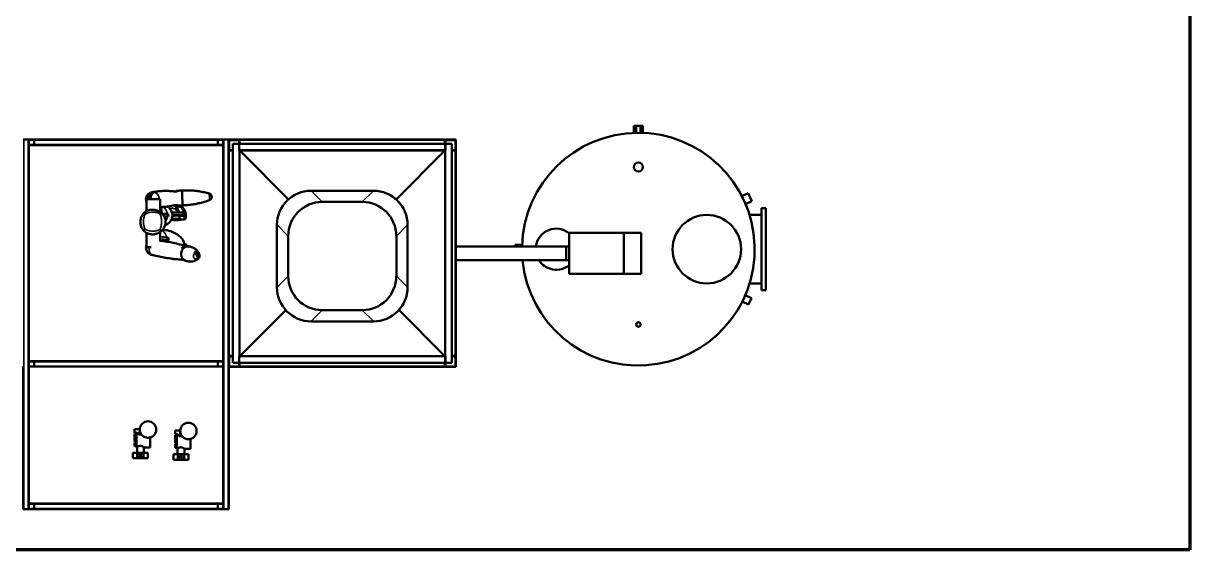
# Model space of a CAD drawing. Header units: millimetres. Extents: x 200 to 14650, y 200 to 10300.
# Drawn here: x 6130 to 14650, y 200 to 4044 of the extents above; entities that cross this region are included whole.
import ezdxf

# ---------------------------------------------------------------- set-up
doc = ezdxf.new("R2010")
doc.units = ezdxf.units.MM
doc.header["$LTSCALE"] = 50
for name, color, linetype, lineweight in [('Border (ISO)', 7, 'Continuous', 70), ('Visible (ISO)', 7, 'Continuous', 50), ('Visible Narrow (ISO)', 7, 'Continuous', 35)]:
    doc.layers.add(name, color=color, linetype=linetype, lineweight=lineweight)

# ---------------------------------------------------------------- blocks, each defined once
blk = doc.blocks.new('Borders right top border')
at = {"layer": 'Border (ISO)'}
for p, q in [((293, 206), (293, 4)), ((293, 4), (4, 4))]:
    blk.add_line(p, q, dxfattribs=at)

msp = doc.modelspace()

# ---------------------------------------------------------------- linework, layer by layer
at = {"layer": 'Visible (ISO)'}
for p, q in [((10606.8, 3294.8), (10590.3, 3294.8)), ((10590.3, 3244.1), (10590.3, 3294.8)), ((10638.8, 3294.8), (10606.8, 3294.8)), ((10606.8, 3244.6), (10606.8, 3294.8)), ((10655.3, 3294.8), (10638.8, 3294.8)), ((10638.8, 3244.6), (10638.8, 3294.8)), ((10655.3, 3244.1), (10655.3, 3294.8)), ((6130.1, 3194.8), (6134.1, 3194.8)), ((6166.1, 3194.8), (6134.1, 3194.8)), ((6166.1, 3194.8), (6170.1, 3194.8)), ((6170.1, 3194.8), (6206.1, 3194.8)), ((6170.1, 494.8), (6170.1, 3194.8)), ((6206.1, 3192.8), (6170.1, 3192.8)), ((6170.1, 3156.8), (6206.1, 3156.8)), ((6206.1, 3154.8), (6170.1, 3154.8)), ((6208.1, 3158.8), (6208.1, 3190.8)), ((6210.1, 3194.8), (7550.1, 3194.8)), ((6210.1, 3194.8), (6210.1, 3190.8)), ((6210.1, 3158.8), (6210.1, 3190.8)), ((6210.1, 3190.8), (6210.1, 3158.8)), ((6210.1, 3158.8), (6210.1, 3154.8)), ((6210.1, 3154.8), (7550.1, 3154.8)), ((7550.1, 3194.8), (7550.1, 3190.8)), ((7550.1, 3158.8), (7550.1, 3190.8)), ((7550.1, 3190.8), (7550.1, 3158.8)), ((7550.1, 3158.8), (7550.1, 3154.8)), ((7552.1, 3158.8), (7552.1, 3190.8)), ((7590.1, 3194.8), (7554.1, 3194.8)), ((7554.1, 3192.8), (7590.1, 3192.8)), ((7590.1, 3156.8), (7554.1, 3156.8)), ((7554.1, 3154.8), (7590.1, 3154.8)), ((7590.1, 3194.8), (7594.1, 3194.8)), ((7590.1, 494.8), (7590.1, 3194.8)), ((7626.1, 3194.8), (7594.1, 3194.8)), ((7626.1, 3194.8), (7630.1, 3194.8)), ((7630.1, 3188.8), (7630.1, 3194.8)), ((7630.1, 3120.8), (7630.1, 3188.8)), ((7633.1, 3188.8), (7633.1, 3120.8)), ((7636.1, 3194.8), (7704.1, 3194.8)), ((7704.1, 3191.8), (7636.1, 3191.8)), ((7660.1, 3164.8), (7660.1, 1564.8)), ((7707.2, 3164.8), (7660.1, 3164.8)), ((7707.1, 3164.8), (7707.1, 3188.8)), ((7707.2, 3114.8), (7707.2, 3164.8)), ((7707.6, 3164.8), (7707.6, 3120.1)), ((9212.6, 3164.8), (7707.6, 3164.8)), ((7710.1, 3194.8), (9210.1, 3194.8)), ((7710.1, 3194.8), (7710.1, 3190.3)), ((7710.1, 3164.8), (7710.1, 3190.3)), ((7710.1, 3188.8), (7710.1, 3164.8)), ((9210.1, 3194.8), (9210.1, 3190.3)), ((9210.1, 3164.8), (9210.1, 3190.3)), ((9210.1, 3164.8), (9210.1, 3188.8)), ((9212.6, 3164.8), (9212.6, 3120.1)), ((9213.1, 3188.8), (9213.1, 3164.8)), ((9213.1, 3114.8), (9213.1, 3164.8)), ((9260.1, 3164.8), (9213.1, 3164.8)), ((9216.1, 3194.8), (9284.1, 3194.8)), ((9284.1, 3191.8), (9216.1, 3191.8)), ((9260.1, 1564.8), (9260.1, 3164.8)), ((9287.1, 3120.8), (9287.1, 3188.8)), ((9290.1, 3188.8), (9290.1, 3120.8)), ((7630.1, 3114.8), (7630.1, 3120.8)), ((7630.1, 3114.8), (7630.1, 1614.8)), ((7634.6, 3114.8), (7630.1, 3114.8)), ((7634.6, 3114.8), (7660.1, 3114.8)), ((7636.1, 3117.8), (7660.1, 3117.8)), ((7660.1, 3114.8), (7636.1, 3114.8)), ((7711.5, 3114.8), (7707.2, 3114.8)), ((7715.6, 3120.1), (7707.6, 3120.1)), ((7710.1, 3119.3), (7710.1, 3120.1)), ((7710.1, 3119.3), (7710.1, 3114.8)), ((7711.5, 3114.8), (7712.5, 3114.8)), ((7715.6, 3111.6), (7712.5, 3114.8)), ((7712.5, 3114.8), (7715.6, 3114.8)), ((7715.6, 3120.1), (7715.6, 3112.2)), ((7715.6, 3110.7), (7715.6, 3112.2)), ((7715.6, 3110.7), (8066.7, 2758.7)), ((8853.3, 2758.5), (9204.6, 3110.7)), ((9204.6, 3120.1), (9212.6, 3120.1)), ((9204.6, 3112.2), (9204.6, 3120.1)), ((9207.7, 3114.8), (9204.6, 3111.6)), ((9204.6, 3114.8), (9207.7, 3114.8)), ((9204.6, 3112.2), (9204.6, 3110.7)), ((9207.7, 3114.8), (9208.7, 3114.8)), ((9213.1, 3114.8), (9208.7, 3114.8)), ((9210.1, 3119.3), (9210.1, 3120.1)), ((9210.1, 3119.3), (9210.1, 3114.8)), ((9260.1, 3117.8), (9284.1, 3117.8)), ((9284.1, 3114.8), (9260.1, 3114.8)), ((9285.6, 3114.8), (9260.1, 3114.8)), ((9285.6, 3114.8), (9290.1, 3114.8)), ((9290.1, 1614.8), (9290.1, 3114.8)), ((7070.9, 2811.8), (7087.6, 2812.3)), ((8687, 2821.8), (8232.7, 2821.8)), ((7029.6, 2671.8), (7029.7, 2759.7)), ((7029.7, 2759.7), (7129.6, 2759.7)), ((7129.6, 2759.7), (7129.5, 2665.3)), ((8313.9, 2739.6), (8605.8, 2739.6)), ((11378.8, 2783.2), (11424.7, 2804.6)), ((11406.3, 2724.3), (11452.2, 2745.7)), ((11452.2, 2745.7), (11424.7, 2804.6)), ((7065.6, 2682.9), (7071.8, 2682.9)), ((7075.7, 2682.9), (7085.6, 2682.9)), ((7130.6, 2702.6), (7130.4, 2706.5)), ((7131.1, 2701.6), (7130.6, 2702.6)), ((7131.3, 2704.6), (7131.1, 2701.6)), ((7142.3, 2655.6), (7137.1, 2702.2)), ((7184.5, 2652.7), (7144.1, 2652.7)), ((7184.5, 2652.7), (7189, 2652.7)), ((7184.7, 2652.7), (7184.7, 2632.7)), ((7216, 2662.7), (7216.6, 2662.7)), ((7216.6, 2662.7), (7300.5, 2662.7)), ((7300.5, 2642.7), (7218.9, 2642.7)), ((7271.8, 2640.7), (7271.8, 2642.7)), ((7274.7, 2712.7), (7277.9, 2712.7)), ((7313.5, 2662.7), (7300.5, 2662.7)), ((7300.5, 2642.7), (7316.7, 2642.7)), ((11435.2, 2644.8), (11522.8, 2644.8)), ((11522.8, 2094.8), (11522.8, 2694.8)), ((11522.8, 2694.8), (11552.8, 2694.8)), ((11552.8, 2094.8), (11552.8, 2694.8)), ((7158.6, 2632.7), (7184.5, 2632.7)), ((7189, 2632.7), (7184.5, 2632.7)), ((7271.8, 2636.7), (7271.8, 2640.7)), ((7271.8, 2636.7), (7271.8, 2624)), ((7271.8, 2624), (7271.8, 2613.2)), ((7290.9, 2612.7), (7305.5, 2612.7)), ((7982.7, 2571.8), (7982.7, 2117.4)), ((8937, 2117.4), (8937, 2571.8)), ((7029.3, 2410.1), (7029.4, 2514.4)), ((7065.6, 2502.9), (7085.6, 2502.9)), ((7129.4, 2521.2), (7129.3, 2450.7)), ((7184.5, 2458.8), (7184.5, 2477.7)), ((8064.9, 2198.7), (8064.9, 2490.6)), ((8854.9, 2490.6), (8854.9, 2198.7)), ((10117.6, 2214.8), (10117.6, 2514.8)), ((10117.6, 2514.8), (10516.4, 2514.8)), ((10516.4, 2514.8), (10643.2, 2514.8)), ((10516.4, 2214.8), (10516.4, 2514.8)), ((10643.2, 2514.8), (10643.2, 2214.8)), ((7029.3, 2410.1), (7063.8, 2410.1)), ((7130.1, 2459.8), (7130.3, 2462.8)), ((7130.3, 2462.8), (7130.8, 2461.9)), ((7130.3, 2461.9), (7130.8, 2461.9)), ((7130.8, 2461.9), (7131, 2457.9)), ((7140.8, 2455.4), (7142, 2461)), ((7313.9, 2430.9), (7303.7, 2430.8)), ((9290.1, 2414.8), (10094.9, 2414.8)), ((9722.8, 2427.3), (9722.8, 2414.8)), ((9773.4, 2427.3), (9722.8, 2427.3)), ((10094.9, 2314.8), (10094.9, 2414.8)), ((10094.9, 2414.8), (10117.6, 2414.8)), ((7073.4, 2352.7), (7070.8, 2353)), ((9290.1, 2314.8), (10094.9, 2314.8)), ((10117.6, 2314.8), (10094.9, 2314.8)), ((10516.4, 2214.8), (10117.6, 2214.8)), ((10643.2, 2214.8), (10516.4, 2214.8)), ((11435.2, 2144.8), (11522.8, 2144.8)), ((11403.4, 2058.3), (11449, 2037.1)), ((11522.8, 2094.8), (11552.8, 2094.8)), ((11382.2, 2013), (11427.9, 1991.7)), ((11427.9, 1991.7), (11449, 2037.1)), ((8046.6, 1950.5), (7715.6, 1618.5)), ((8605.8, 1949.6), (8313.9, 1949.6)), ((9204.6, 1618.5), (8873.4, 1950.8)), ((8232.7, 1867.4), (8687, 1867.4)), ((6130.1, 494.8), (6130.1, 1540.8)), ((6170.1, 1576.8), (6206.1, 1576.8)), ((6206.1, 1574.8), (6170.1, 1574.8)), ((6170.1, 1538.8), (6206.1, 1538.8)), ((6206.1, 1536.8), (6170.1, 1536.8)), ((6208.1, 1540.8), (6208.1, 1572.8)), ((6210.1, 1576.8), (7550.1, 1576.8)), ((6210.1, 1576.8), (6210.1, 1572.8)), ((6210.1, 1540.8), (6210.1, 1572.8)), ((6210.1, 1572.8), (6210.1, 1540.8)), ((6210.1, 1540.8), (6210.1, 1536.8)), ((6210.1, 1536.8), (7550.1, 1536.8)), ((7550.1, 1576.8), (7550.1, 1572.8)), ((7550.1, 1540.8), (7550.1, 1572.8)), ((7550.1, 1572.8), (7550.1, 1540.8)), ((7550.1, 1540.8), (7550.1, 1536.8)), ((7552.1, 1540.8), (7552.1, 1572.8)), ((7590.1, 1576.8), (7554.1, 1576.8)), ((7554.1, 1574.8), (7590.1, 1574.8)), ((7590.1, 1538.8), (7554.1, 1538.8)), ((7554.1, 1536.8), (7590.1, 1536.8)), ((7634.6, 1614.8), (7630.1, 1614.8)), ((7630.1, 1608.8), (7630.1, 1614.8)), ((7630.1, 1540.8), (7630.1, 1608.8)), ((7630.1, 494.8), (7630.1, 1540.8)), ((7633.1, 1608.8), (7633.1, 1540.8)), ((7634.6, 1614.8), (7660.1, 1614.8)), ((7636.1, 1614.8), (7660.1, 1614.8)), ((7660.1, 1611.8), (7636.1, 1611.8)), ((7636.1, 1537.8), (7704.1, 1537.8)), ((7704.1, 1534.8), (7636.1, 1534.8)), ((7707.2, 1564.8), (7660.1, 1564.8)), ((7707.1, 1540.8), (7707.1, 1564.8)), ((7707.2, 1614.8), (7711.5, 1614.8)), ((7707.2, 1614.8), (7707.2, 1564.8)), ((7715.6, 1610), (7707.6, 1610)), ((7707.6, 1564.8), (7707.6, 1610)), ((7707.6, 1564.8), (9212.6, 1564.8)), ((7710.1, 1610.3), (7710.1, 1614.8)), ((7710.1, 1610.3), (7710.1, 1610)), ((7710.1, 1564.8), (7710.1, 1540.8)), ((7710.1, 1564.8), (7710.1, 1539.3)), ((7710.1, 1534.8), (7710.1, 1539.3)), ((9210.1, 1534.8), (7710.1, 1534.8)), ((7712.5, 1614.8), (7711.5, 1614.8)), ((7712.5, 1614.8), (7715.6, 1617.9)), ((7715.6, 1614.8), (7712.5, 1614.8)), ((7715.6, 1617), (7715.6, 1618.5)), ((7715.6, 1617), (7715.6, 1610)), ((9204.6, 1618.5), (9204.6, 1617)), ((9204.6, 1617.9), (9207.7, 1614.8)), ((9204.6, 1610), (9204.6, 1617)), ((9207.7, 1614.8), (9204.6, 1614.8)), ((9204.6, 1610), (9212.6, 1610)), ((9208.7, 1614.8), (9207.7, 1614.8)), ((9208.7, 1614.8), (9213.1, 1614.8)), ((9210.1, 1610.3), (9210.1, 1614.8)), ((9210.1, 1610.3), (9210.1, 1610)), ((9210.1, 1540.8), (9210.1, 1564.8)), ((9210.1, 1564.8), (9210.1, 1539.3)), ((9210.1, 1534.8), (9210.1, 1539.3)), ((9212.6, 1564.8), (9212.6, 1610)), ((9213.1, 1614.8), (9213.1, 1564.8)), ((9260.1, 1564.8), (9213.1, 1564.8)), ((9213.1, 1564.8), (9213.1, 1540.8)), ((9216.1, 1537.8), (9284.1, 1537.8)), ((9284.1, 1534.8), (9216.1, 1534.8)), ((9260.1, 1614.8), (9284.1, 1614.8)), ((9285.6, 1614.8), (9260.1, 1614.8)), ((9284.1, 1611.8), (9260.1, 1611.8)), ((9285.6, 1614.8), (9290.1, 1614.8)), ((9287.1, 1540.8), (9287.1, 1608.8)), ((9290.1, 1608.8), (9290.1, 1540.8)), ((6942.8, 1079.9), (6942.8, 1053.9)), ((6980.8, 1079.9), (6942.8, 1079.9)), ((6942.8, 1053.9), (6957.8, 1053.9)), ((6942.8, 1045.9), (6942.8, 988.9)), ((6955.8, 1045.9), (6942.8, 1045.9)), ((6955.8, 1047.4), (6955.8, 947.4)), ((6955.8, 1047.4), (6970.8, 1047.4)), ((6970.8, 1052.4), (6970.8, 1040.1)), ((6986.2, 1052.4), (6970.8, 1052.4)), ((6970.8, 1040.1), (6993.8, 1040.1)), ((6981.3, 1064.9), (6981.3, 1069.7)), ((7238.3, 1069.5), (7238.3, 1043.5)), ((7276.3, 1069.5), (7238.3, 1069.5)), ((7238.3, 1043.5), (7253.3, 1043.5)), ((7238.3, 1035.5), (7238.3, 978.5)), ((7251.3, 1035.5), (7238.3, 1035.5)), ((7251.3, 1037), (7251.3, 937)), ((7251.3, 1037), (7266.3, 1037)), ((7266.3, 1042), (7266.3, 1029.7)), ((7281.7, 1042), (7266.3, 1042)), ((7266.3, 1029.7), (7289.3, 1029.7)), ((7276.8, 1054.5), (7276.8, 1059.2)), ((6942.8, 988.9), (6955.8, 988.9)), ((6942.8, 980.9), (6942.8, 954.9)), ((6955.8, 980.9), (6942.8, 980.9)), ((6942.8, 954.9), (6955.8, 954.9)), ((6955.8, 947.4), (6960.8, 947.4)), ((6960.8, 947.8), (6960.8, 907.4)), ((7010.8, 947.8), (7010.8, 907.4)), ((7010.8, 947.4), (7055.8, 947.4)), ((7055.8, 947.4), (7055.8, 1019.3)), ((7238.3, 978.5), (7251.3, 978.5)), ((7238.3, 970.5), (7238.3, 944.5)), ((7251.3, 970.5), (7238.3, 970.5)), ((7238.3, 944.5), (7251.3, 944.5)), ((7256.3, 937.3), (7256.3, 897)), ((7306.3, 937.3), (7306.3, 897)), ((7351.3, 937), (7351.3, 1008.9)), ((6962.9, 907.4), (6930.8, 907.4)), ((6930.8, 867.4), (6930.8, 907.4)), ((6930.8, 867.4), (6962.9, 867.4)), ((6962.9, 907.4), (7008.7, 907.4)), ((6962.9, 867.4), (6962.9, 907.4)), ((7008.7, 867.4), (6962.9, 867.4)), ((7040.8, 907.4), (7008.7, 907.4)), ((7008.7, 867.4), (7008.7, 907.4)), ((7008.7, 867.4), (7040.8, 867.4)), ((7040.8, 867.4), (7040.8, 907.4)), ((7258.4, 897), (7226.3, 897)), ((7226.3, 857), (7226.3, 897)), ((7226.3, 857), (7258.4, 857)), ((7251.3, 937), (7256.3, 937)), ((7258.4, 897), (7304.2, 897)), ((7258.4, 857), (7258.4, 897)), ((7304.2, 857), (7258.4, 857)), ((7336.3, 897), (7304.2, 897)), ((7304.2, 857), (7304.2, 897)), ((7304.2, 857), (7336.3, 857)), ((7306.3, 937), (7351.3, 937)), ((7336.3, 857), (7336.3, 897)), ((6170.1, 536.8), (6206.1, 536.8)), ((6206.1, 534.8), (6170.1, 534.8)), ((6208.1, 500.8), (6208.1, 532.8)), ((6210.1, 536.8), (7550.1, 536.8)), ((6210.1, 536.8), (6210.1, 532.8)), ((6210.1, 500.8), (6210.1, 532.8)), ((6210.1, 532.8), (6210.1, 500.8)), ((7550.1, 536.8), (7550.1, 532.8)), ((7550.1, 500.8), (7550.1, 532.8)), ((7550.1, 532.8), (7550.1, 500.8)), ((7552.1, 500.8), (7552.1, 532.8)), ((7590.1, 536.8), (7554.1, 536.8)), ((7554.1, 534.8), (7590.1, 534.8)), ((6130.1, 494.8), (6134.1, 494.8)), ((6166.1, 494.8), (6134.1, 494.8)), ((6166.1, 494.8), (6170.1, 494.8)), ((6170.1, 498.8), (6206.1, 498.8)), ((6206.1, 496.8), (6170.1, 496.8)), ((6210.1, 500.8), (6210.1, 496.8)), ((6210.1, 496.8), (7550.1, 496.8)), ((7550.1, 500.8), (7550.1, 496.8)), ((7590.1, 498.8), (7554.1, 498.8)), ((7554.1, 496.8), (7590.1, 496.8)), ((7590.1, 494.8), (7594.1, 494.8)), ((7626.1, 494.8), (7594.1, 494.8)), ((7626.1, 494.8), (7630.1, 494.8))]:
    msp.add_line(p, q, dxfattribs=at)
for centre, radius in [((10622.8, 2994.8), 32.5), ((11122.8, 2394.8), 250), ((10622.8, 1844.8), 16), ((7040.8, 1077.4), 60), ((7336.3, 1067), 60), ((6985.8, 887.4), 9.52), ((7281.3, 877), 9.52)]:
    msp.add_circle(centre, radius, dxfattribs=at)
for centre, radius, start, end in [((10622.8, 2394.8), 850, 185.40054, 178.65174), ((6206.1, 3190.8), 4, 0, 90), ((6206.1, 3190.8), 2, 0, 90), ((6206.1, 3158.8), 2, 270, 0), ((6206.1, 3158.8), 4, 270, 0), ((7554.1, 3190.8), 4, 90, 180), ((7554.1, 3158.8), 4, 180, 270), ((7554.1, 3190.8), 2, 90, 180), ((7554.1, 3158.8), 2, 180, 270), ((7636.1, 3188.8), 6, 90, 180), ((7636.1, 3188.8), 3, 90, 180), ((7704.1, 3188.8), 6, 0, 90), ((7704.1, 3188.8), 3, 0, 90), ((9216.1, 3188.8), 6, 90, 180), ((9216.1, 3188.8), 3, 90, 180), ((9284.1, 3188.8), 6, 0, 90), ((9284.1, 3188.8), 3, 0, 90), ((7636.1, 3120.8), 6, 180, 270), ((7636.1, 3120.8), 3, 180, 270), ((7704.1, 3120.8), 6, 300.48242, 353.50635), ((9216.1, 3120.8), 6, 186.49365, 239.51758), ((9284.1, 3120.8), 3, 270, 0), ((9284.1, 3120.8), 6, 270, 0), ((7231.8, 2766.8), 50, 73.80158, 83.20356), ((8232.7, 2571.8), 250, 90, 180), ((8687, 2571.8), 250, 0, 90), ((7080.9, 2757.1), 55, 111.47816, 201.16161), ((7481.6, 2777), 25, 16.78987, 73.96263), ((7241.8, 2566.3), 150, 77.32858, 82.67238), ((7277.9, 2702.7), 10, 47.97537, 90), ((7219.3, 2637.7), 97.5, 14.85717, 47.97537), ((7251.8, 2756.1), 150, 260.1486, 287.02418), ((7305.5, 2622.7), 10, 270, 350.12911), ((7219.3, 2637.7), 97.5, 355.41143, 358.03519), ((10022.8, 2394.8), 150, 50.77894, 172.33774), ((7080.5, 2407.3), 55, 158.70866, 243.51421), ((7251.9, 2436), 52, 359.89462, 41.972), ((7251.9, 2436), 52, 344.64472, 359.89462), ((7089.4, 2381.7), 32.5, 245.90742, 247.10033), ((7089.4, 2381.7), 32.5, 249.54243, 263.55358), ((10022.8, 2394.8), 150, 212.23095, 309.22106), ((8232.7, 2117.4), 250, 180, 270), ((8687, 2117.4), 250, 270, 0), ((6206.1, 1572.8), 4, 0, 90), ((6206.1, 1572.8), 2, 0, 90), ((6206.1, 1540.8), 2, 270, 0), ((6206.1, 1540.8), 4, 270, 0), ((7554.1, 1572.8), 4, 90, 180), ((7554.1, 1540.8), 4, 180, 270), ((7554.1, 1572.8), 2, 90, 180), ((7554.1, 1540.8), 2, 180, 270), ((7636.1, 1608.8), 6, 90, 180), ((7636.1, 1540.8), 6, 180, 270), ((7636.1, 1608.8), 3, 90, 180), ((7636.1, 1540.8), 3, 180, 270), ((7704.1, 1540.8), 3, 270, 0), ((7704.1, 1540.8), 6, 270, 0), ((7704.1, 1608.8), 6, 12.21838, 59.51758), ((9216.1, 1540.8), 6, 180, 270), ((9216.1, 1608.8), 6, 120.48242, 167.78162), ((9216.1, 1540.8), 3, 180, 270), ((9284.1, 1608.8), 6, 0, 90), ((9284.1, 1608.8), 3, 0, 90), ((9284.1, 1540.8), 3, 270, 0), ((9284.1, 1540.8), 6, 270, 0), ((6957.8, 1049.9), 4, 321.31781, 90), ((6985.8, 1064.9), 4.5, 180, 231.0807), ((7253.3, 1039.5), 4, 321.31781, 90), ((7281.3, 1054.5), 4.5, 180, 231.0807), ((6206.1, 532.8), 4, 0, 90), ((6206.1, 532.8), 2, 0, 90), ((7554.1, 532.8), 4, 90, 180), ((7554.1, 532.8), 2, 90, 180), ((6206.1, 500.8), 2, 270, 0), ((6206.1, 500.8), 4, 270, 0), ((7554.1, 500.8), 4, 180, 270), ((7554.1, 500.8), 2, 180, 270)]:
    msp.add_arc(centre, radius, start, end, dxfattribs=at)
for centre, major_axis, ratio, start_param, end_param in [((7072.6, 2756.8), (-1.7, 55), 0.549642, 0, 1.50206), ((7089.3, 2757.3), (-1.7, 55), 0.549642, 6.180705, 7.79463), ((7072.6, 2756.8), (-1.7, 56), 0.549642, 6.093921, 6.099783), ((7247.9, 2767.5), (-2.1, 52), 0.009925, 0.000874, 0.637248), ((7291.8, 2769.2), (2.2, -54.2), 0.009925, 3.141737, 6.283041), ((7291.8, 2769.2), (-2.2, 54.2), 0.009925, 0.000145, 3.141448), ((7089.3, 2757.3), (-1.7, 54.1), 0.549642, 0.083378, 1.510726), ((7130.9, 2757), (0, 55), 0.023285, 1.522216, 2.733306), ((7278.5, 3314.4), (574.4, 173.3), 0.99921, 4.745613, 4.780642), ((7469.4, 2776.5), (1.2, -30), 0.009925, 6.244695, 6.327501), ((7481.6, 2777), (23.9, 7.2), 0.99921, 4.780642, 6.283185), ((8315.8, 2488.7), (-178.1, 178.1), 0.992433, 5.501585, 7.064785), ((8603.9, 2488.7), (178.1, 178.1), 0.992433, 5.501585, 7.064785), ((7065.6, 2592.9), (0, 90), 0.023285, 0, 0.088501), ((7085.6, 2592.9), (0, 90), 0.023285, 6.152177, 6.408534), ((7130.9, 2757), (0, -55), 0.023285, 0.311127, 0.505206), ((7065.6, 2592.9), (0, -90), 0.023285, 6.097959, 6.283185), ((7085.6, 2592.9), (0, -90), 0.023285, 6.060676, 6.472636), ((7114.5, 2477.8), (70, -0.1), 0.078722, 0, 1.166998), ((7114.5, 2477.8), (76, -0.1), 0.078722, 5.883164, 6.279731), ((7130.5, 2407.4), (0, 55), 0.023285, 0.311127, 0.450457), ((7130.5, 2407.4), (0, -55), 0.023285, 2.685159, 2.733306), ((7114.5, 2457.9), (70, -0.1), 0.078722, 0.291048, 1.166998), ((7114.5, 2457.9), (-69.3, 0.1), 0.078722, 3.579526, 4.303869), ((7334.3, 2361.3), (-14.1, -52.4), 0.94893, 3.185476, 6.239302), ((7334.3, 2361.3), (14.1, 52.4), 0.94893, 0.043883, 3.09771), ((7321, 2364.9), (13.6, 50.2), 0.94893, 0.268121, 1.085078), ((7251.8, 2436), (12, 51.6), 0.943326, 4.674843, 4.951882), ((7251.9, 2436), (52, -0.1), 0.078722, 0, 0.275973), ((5830, 2423), (1487.5, -2.7), 0.078722, 0.138034, 0.145051), ((7251.9, 2436), (52, -0.1), 0.078722, 0, 0.138034), ((7075.6, 2407.8), (-4.7, -54.8), 0.868668, 5.527437, 6.328988), ((7075.6, 2407.8), (-4.7, -53.9), 0.868668, 5.952998, 6.14313), ((7388.5, 2346.7), (7.8, 29), 0.94893, 3.732295, 6.873888), ((7497.3, 1847.8), (-206.6, 563.3), 0.262027, 5.779409, 5.814438), ((7388.5, 2346.7), (5.7, 21.1), 0.94893, 4.164046, 6.649665), ((7392.2, 2345.7), (8.6, -23.5), 0.262027, 0.137595, 2.637816), ((7176.7, 2873.3), (206.6, -563.3), 0.262027, 0.102565, 0.137595), ((8315.8, 2200.6), (-178.1, -178.1), 0.992433, 5.501585, 7.064785), ((8603.9, 2200.6), (178.1, -178.1), 0.992433, 5.501585, 7.064785)]:
    msp.add_ellipse(centre, major_axis=major_axis, ratio=ratio, start_param=start_param, end_param=end_param, dxfattribs=at)
for points in [[(7076, 2812), (7076.2, 2812), (7076.3, 2812), (7076.5, 2812)], [(7093.2, 2812.6), (7090.5, 2812.1), (7087.8, 2811.6), (7085.1, 2811.1)], [(7187.1, 2702.9), (7189.3, 2704.7), (7191.6, 2706.4), (7193.8, 2708.1)], [(7239, 2716.1), (7239.6, 2715.7), (7240.1, 2715.2), (7240.7, 2714.8)], [(7213.9, 2616.6), (7222.2, 2617.4), (7229.8, 2617.8), (7236.8, 2617.8)], [(7236.8, 2617.8), (7249.8, 2617.8), (7260.5, 2616.6), (7269, 2614.1)], [(7269.5, 2614), (7270.3, 2613.7), (7271, 2613.5), (7271.8, 2613.2)], [(7181.6, 2479.3), (7184.6, 2478.8), (7187.6, 2478.2), (7190.5, 2477.7)], [(7064.4, 2355), (7068.6, 2353.9), (7072.8, 2352.9), (7076.9, 2351.9)]]:
    msp.add_open_spline(points, degree=3, dxfattribs=at)
for points, knots in [([(7076.5, 2812), (7077.5, 2812.4), (7078.5, 2812.5), (7079.9, 2812.7), (7080.4, 2812.7), (7081.3, 2812.8), (7081.6, 2812.8), (7082.1, 2812.8), (7082.3, 2812.8), (7082.7, 2812.8), (7082.9, 2812.8), (7083.5, 2812.8), (7083.8, 2812.9), (7084.9, 2812.9), (7085.7, 2812.9), (7088.1, 2812.8), (7090.1, 2812.8), (7093.2, 2812.6)], [-3.479038, -3.479038, -3.479038, -3.479038, -2.558297, -2.558297, -2.089701, -2.089701, -1.867683, -1.867683, -1.72431, -1.72431, -1.587524, -1.587524, -1.393009, -1.393009, -0.916173, -0.916173, 0, 0, 0, 0]), ([(7078.3, 2812.5), (7088.8, 2814.2), (7099.4, 2815.7), (7120.8, 2818.1), (7131.5, 2819), (7153.1, 2820.1), (7163.8, 2820.4), (7185.3, 2820.3), (7195.9, 2819.9), (7217, 2818.6), (7227.5, 2817.7), (7237.7, 2816.4)], [6.1689454, 6.1689454, 6.1689454, 6.1689454, 6.2168654, 6.2168654, 6.2647853, 6.2647853, 6.3127053, 6.3127053, 6.3606252, 6.3606252, 6.4085451, 6.4085451, 6.4085451, 6.4085451]), ([(7289.6, 2823.5), (7286.6, 2823.3), (7283.7, 2823.1), (7277.8, 2822.7), (7274.9, 2822.5), (7269.1, 2822), (7266.1, 2821.7), (7260.3, 2821.1), (7257.4, 2820.8), (7251.6, 2820.1), (7248.7, 2819.8), (7245.8, 2819.4)], [3.1263915396, 3.1263915396, 3.1263915396, 3.1263915396, 3.1265374283, 3.1265374283, 3.1266833171, 3.1266833171, 3.1268292058, 3.1268292058, 3.1269750945, 3.1269750945, 3.1271209833, 3.1271209833, 3.1271209833, 3.1271209833]), ([(7289.6, 2823.5), (7303.4, 2824.2), (7317.3, 2824.5), (7344.9, 2824.1), (7358.7, 2823.4), (7385.9, 2821.2), (7399.4, 2819.6), (7425.8, 2815.6), (7438.8, 2813.2), (7464.1, 2807.6), (7476.5, 2804.5), (7488.5, 2801)], [7.815346568, 7.815346568, 7.815346568, 7.815346568, 7.816034875, 7.816034875, 7.816723183, 7.816723183, 7.81741149, 7.81741149, 7.818099797, 7.818099797, 7.818788105, 7.818788105, 7.818788105, 7.818788105]), ([(7470.7, 2746.5), (7459.9, 2742.9), (7448.9, 2739.5), (7426.3, 2733.3), (7414.8, 2730.5), (7391.3, 2725.5), (7379.4, 2723.3), (7355.3, 2719.7), (7343.1, 2718.2), (7318.6, 2716.1), (7306.3, 2715.4), (7294, 2715)], [4.670983665, 4.670983665, 4.670983665, 4.670983665, 4.67159562, 4.67159562, 4.672207575, 4.672207575, 4.67281953, 4.67281953, 4.673431484, 4.673431484, 4.674043439, 4.674043439, 4.674043439, 4.674043439]), ([(7011.2, 2527.9), (7005.3, 2533.8), (7000.3, 2540.6), (6992.3, 2555.6), (6989.3, 2563.9), (6985.5, 2581.4), (6984.8, 2590.8), (6986.2, 2609.4), (6988.2, 2618.7), (6994.9, 2636.3), (6999.6, 2644.7), (7007.2, 2654), (7009, 2656), (7011, 2658)], [0, 0, 0, 0, 2.496329, 2.496329, 5.089639, 5.089639, 7.867557, 7.867557, 10.677253, 10.677253, 13.498132, 13.498132, 14.306061, 14.306061, 14.306061, 14.306061]), ([(7011, 2658), (7016.8, 2663.8), (7023.7, 2668.7), (7038.5, 2676.5), (7046.7, 2679.4), (7063.8, 2682.9), (7072.9, 2683.4), (7082.6, 2682.5), (7083.5, 2682.5), (7084.3, 2682.4)], [0, 0, 0, 0, 2.481981, 2.481981, 5.049808, 5.049808, 7.756313, 7.756313, 8.00605, 8.00605, 8.00605, 8.00605]), ([(7085.3, 2682.2), (7093.2, 2681.3), (7101.1, 2679.3), (7117, 2673.1), (7125.1, 2668.6), (7135.4, 2660.9), (7138.3, 2658.4), (7141, 2655.8)], [8.113886, 8.113886, 8.113886, 8.113886, 10.500575, 10.500575, 13.230929, 13.230929, 14.411192, 14.411192, 14.411192, 14.411192]), ([(7238.2, 2716.9), (7230, 2714.9), (7221.7, 2713.1), (7202.8, 2709.5), (7192.3, 2707.8), (7170.9, 2704.9), (7160.1, 2703.8), (7143.8, 2702.6), (7138.2, 2702.2), (7132.7, 2702)], [9.2529304, 9.2529304, 9.2529304, 9.2529304, 9.2917435, 9.2917435, 9.339889, 9.339889, 9.3880345, 9.3880345, 9.4127606, 9.4127606, 9.4127606, 9.4127606]), ([(7141, 2655.8), (7147.6, 2649.5), (7153.2, 2642.2), (7162.3, 2626.3), (7165.8, 2617.4), (7169.4, 2599.4), (7169.8, 2590.1), (7167.3, 2573.8), (7165.1, 2566.6), (7158.9, 2552.7), (7154.7, 2546), (7147.3, 2536.8), (7144.6, 2533.8), (7141.6, 2531.1)], [0, 0, 0, 0, 2.807357, 2.807357, 5.672336, 5.672336, 8.371456, 8.371456, 10.602824, 10.602824, 13.003402, 13.003402, 14.242846, 14.242846, 14.242846, 14.242846]), ([(7166.1, 2570.9), (7182.3, 2577.1), (7195.4, 2587.6), (7207.3, 2603.6), (7209.9, 2607.9), (7213.5, 2615.4), (7214.7, 2618.5), (7217.1, 2626.2), (7218.1, 2630.8), (7218.9, 2638.5), (7219, 2641.7), (7218.8, 2647.8), (7218.5, 2650.7), (7217.5, 2657), (7216.7, 2660.4), (7214.2, 2668.3), (7212.3, 2672.9), (7206, 2684.2), (7200.8, 2690.9), (7190.7, 2700.3), (7186.6, 2703.5), (7182.1, 2706.4)], [6.651591, 6.651591, 6.651591, 6.651591, 7.210532, 7.210532, 7.409801, 7.409801, 7.547462, 7.547462, 7.748733, 7.748733, 7.885245, 7.885245, 8.013637, 8.013637, 8.161667, 8.161667, 8.363479, 8.363479, 8.678873, 8.678873, 8.859853, 8.859853, 8.859853, 8.859853]), ([(7189, 2652.7), (7189.1, 2651.7), (7189.1, 2650.8), (7189.2, 2648.5), (7189.3, 2647.1), (7189.3, 2644.9), (7189.4, 2644.1), (7189.4, 2642.6), (7189.4, 2641.9), (7189.3, 2640.2), (7189.3, 2639.3), (7189.2, 2636.4), (7189.1, 2634.5), (7189, 2632.7)], [-2.041868, -2.041868, -2.041868, -2.041868, -1.752216, -1.752216, -1.329296, -1.329296, -1.086534, -1.086534, -0.869583, -0.869583, -0.591906, -0.591906, 0, 0, 0, 0]), ([(7235.9, 2716.3), (7237.5, 2716.2), (7239.1, 2716.1), (7245.2, 2715.7), (7249.6, 2715.5), (7258.4, 2715.1), (7262.9, 2715), (7271.7, 2714.9), (7276.2, 2714.8), (7285.1, 2714.9), (7289.5, 2714.9), (7294, 2715)], [6.2667288662, 6.2667288662, 6.2667288662, 6.2667288662, 6.266810079, 6.266810079, 6.2670312262, 6.2670312262, 6.2672523735, 6.2672523735, 6.2674735207, 6.2674735207, 6.2676946679, 6.2676946679, 6.2676946679, 6.2676946679]), ([(7240.7, 2714.8), (7241.3, 2714.3), (7241.9, 2713.7), (7243.3, 2712), (7244.2, 2711), (7245.6, 2709.2), (7246.1, 2708.6), (7247.1, 2707.3), (7247.5, 2706.8), (7247.9, 2706.2), (7247.9, 2706.2), (7247.9, 2706.2)], [6.938955, 6.938955, 6.938955, 6.938955, 7.301588, 7.301588, 7.777227, 7.777227, 8.043907, 8.043907, 8.258314, 8.258314, 8.264247, 8.264247, 8.264247, 8.264247]), ([(7247.9, 2706.2), (7253.4, 2698.9), (7258.6, 2688.5), (7264.8, 2670), (7265.9, 2666.3), (7266.9, 2662.7)], [0.079103, 0.079103, 0.079103, 0.079103, 2.772792, 2.772792, 3.426487, 3.426487, 3.426487, 3.426487]), ([(7273.6, 2702.7), (7273.6, 2702.7), (7273.6, 2702.7), (7273.7, 2703.5), (7273.7, 2704.2), (7273.9, 2705.6), (7274, 2706.3), (7274.2, 2708.1), (7274.3, 2709.1), (7274.5, 2710.8), (7274.6, 2711.5), (7274.7, 2712.4), (7274.7, 2712.7), (7274.7, 2712.7)], [-3.150203, -3.150203, -3.150203, -3.150203, -3.140892, -3.140892, -2.923797, -2.923797, -2.699899, -2.699899, -2.326857, -2.326857, -1.954348, -1.954348, -1.570446, -1.570446, -1.570446, -1.570446]), ([(7316.6, 2643.1), (7316.6, 2643.8), (7316.6, 2644.4), (7316.4, 2646.4), (7316.3, 2647.8), (7315.7, 2652.7), (7315, 2656.8), (7313.8, 2661.5), (7313.7, 2662.1), (7313.5, 2662.7)], [4.000475, 4.000475, 4.000475, 4.000475, 4.190666, 4.190666, 4.599469, 4.599469, 5.835427, 5.835427, 6.014321, 6.014321, 6.014321, 6.014321]), ([(7316.7, 2642.7), (7316.7, 2642.7), (7316.7, 2642.8), (7316.6, 2643), (7316.6, 2643.1), (7316.6, 2643.1)], [0.40845687, 0.40845687, 0.40845687, 0.40845687, 0.43369941, 0.43369941, 0.45763322, 0.45763322, 0.45763322, 0.45763322]), ([(7316.7, 2634.3), (7316.8, 2636), (7316.8, 2637.8), (7316.7, 2640.7), (7316.7, 2641.7), (7316.7, 2642.7)], [0, 0, 0, 0, 0.5707444, 0.5707444, 0.8565936, 0.8565936, 0.8565936, 0.8565936]), ([(7252.4, 2608.6), (7245.4, 2607.5), (7238.1, 2607.4), (7224.2, 2608.3), (7217.6, 2609.3), (7211, 2610.3)], [0, 0, 0, 0, 2.159185, 2.159185, 4.161917, 4.161917, 4.161917, 4.161917]), ([(7260.1, 2610.3), (7258.9, 2610), (7257.8, 2609.7), (7255.2, 2609.1), (7253.8, 2608.8), (7252.4, 2608.6)], [1.1465787, 1.1465787, 1.1465787, 1.1465787, 1.4252241, 1.4252241, 1.7503149, 1.7503149, 1.7503149, 1.7503149]), ([(7269.8, 2613.9), (7269.7, 2613.9), (7269.7, 2613.9), (7269.6, 2613.8), (7269.5, 2613.8), (7269.1, 2613.7), (7268.9, 2613.6), (7267.8, 2613.1), (7267, 2612.8), (7264.2, 2611.6), (7262.2, 2610.9), (7260.1, 2610.3)], [0.118465, 0.118465, 0.118465, 0.118465, 0.127377, 0.127377, 0.156805, 0.156805, 0.245099, 0.245099, 0.509777, 0.509777, 1.180322, 1.180322, 1.180322, 1.180322]), ([(7290.9, 2612.7), (7289.5, 2612.7), (7287.9, 2612.7), (7281.6, 2612.9), (7276.8, 2613.1), (7271.8, 2613.2)], [-2.164224, -2.164224, -2.164224, -2.164224, -1.496631, -1.496631, 0, 0, 0, 0]), ([(7315.3, 2620.9), (7315.3, 2620.9), (7315.4, 2621), (7315.4, 2621.3), (7315.5, 2621.7), (7315.7, 2622.9), (7315.8, 2623.7), (7316, 2625.5), (7316.2, 2626.5), (7316.4, 2628.4), (7316.4, 2629.2), (7316.5, 2629.9)], [0.789241, 0.789241, 0.789241, 0.789241, 0.89457, 0.89457, 1.148054, 1.148054, 1.3917, 1.3917, 1.674413, 1.674413, 1.901589, 1.901589, 1.901589, 1.901589]), ([(7065.3, 2503.9), (7056.7, 2504.6), (7048.1, 2506.5), (7031.6, 2512.7), (7023.5, 2517.3), (7014.7, 2524.6), (7012.9, 2526.2), (7011.2, 2527.9)], [8.361875, 8.361875, 8.361875, 8.361875, 10.964535, 10.964535, 13.664263, 13.664263, 14.391893, 14.391893, 14.391893, 14.391893]), ([(7141.6, 2531.1), (7135.1, 2524.9), (7127.6, 2519.5), (7111.5, 2511.2), (7102.9, 2508), (7091.3, 2505.4), (7088.4, 2504.9), (7085.5, 2504.5)], [0, 0, 0, 0, 2.753798, 2.753798, 5.450377, 5.450377, 6.335379, 6.335379, 6.335379, 6.335379]), ([(7290.6, 2470.7), (7284, 2478.1), (7275.8, 2485.8), (7256.4, 2500.7), (7245.1, 2507.8), (7220.2, 2520.4), (7206.6, 2525.7), (7178.3, 2533.8), (7163.6, 2536.5), (7148.8, 2537.8), (7148.4, 2537.8), (7148.1, 2537.8)], [5.460786, 5.460786, 5.460786, 5.460786, 5.6397207, 5.6397207, 5.8186553, 5.8186553, 5.99759, 5.99759, 6.1765247, 6.1765247, 6.1809689, 6.1809689, 6.1809689, 6.1809689]), ([(7190.5, 2477.7), (7190.5, 2476.8), (7190.5, 2475.9), (7190.5, 2473.7), (7190.5, 2472.3), (7190.5, 2470.1), (7190.5, 2469.3), (7190.5, 2467.8), (7190.5, 2467.1), (7190.5, 2465.4), (7190.5, 2464.5), (7190.5, 2461.6), (7190.5, 2459.7), (7190.5, 2457.8)], [-2.041868, -2.041868, -2.041868, -2.041868, -1.752216, -1.752216, -1.329296, -1.329296, -1.086534, -1.086534, -0.869583, -0.869583, -0.591906, -0.591906, 0, 0, 0, 0]), ([(7321.5, 2416.7), (7309.2, 2420.3), (7296.8, 2423.7), (7268.9, 2430.8), (7253.4, 2434.6), (7222.1, 2441.4), (7206.3, 2444.6), (7174.7, 2450.3), (7158.9, 2452.8), (7138.7, 2455.8), (7134.3, 2456.4), (7130, 2456.9)], [6.18676519, 6.18676519, 6.18676519, 6.18676519, 6.20131412, 6.20131412, 6.21930907, 6.21930907, 6.23730401, 6.23730401, 6.25529896, 6.25529896, 6.26022465, 6.26022465, 6.26022465, 6.26022465]), ([(7190.5, 2457.8), (7187.2, 2458.4), (7183.7, 2459), (7179.3, 2459.8), (7178.3, 2459.9), (7177.3, 2460.1)], [54.920045, 54.920045, 54.920045, 54.920045, 57.192368, 57.192368, 57.838709, 57.838709, 57.838709, 57.838709]), ([(7324.9, 2416.7), (7324.8, 2417.4), (7324.7, 2418), (7324.5, 2419.2), (7324.4, 2419.9), (7324.2, 2421), (7324.1, 2421.6), (7323.9, 2422.6), (7323.8, 2423), (7323.5, 2423.9), (7323.4, 2424.1), (7323.1, 2424.9), (7323, 2425.4), (7321.8, 2427), (7321.5, 2427.5), (7320.4, 2428.5), (7319.9, 2428.9), (7318.8, 2429.6), (7318.2, 2429.9), (7316.6, 2430.6), (7315.3, 2430.9), (7313.9, 2430.9)], [0.0088898, 0.0088898, 0.0088898, 0.0088898, 0.1657443, 0.1657443, 0.3314885, 0.3314885, 0.4972328, 0.4972328, 0.662977, 0.662977, 0.7233708, 0.7233708, 0.7819499, 0.7819499, 0.8007719, 0.8007719, 0.8113295, 0.8113295, 0.8182369, 0.8182369, 0.8287213, 0.8287213, 0.8287213, 0.8287213]), ([(7346.3, 2414.2), (7344.6, 2414.6), (7342.9, 2414.9), (7339.6, 2415.5), (7337.9, 2415.7), (7334.6, 2416.1), (7332.9, 2416.3), (7329.6, 2416.6), (7327.9, 2416.6), (7324.7, 2416.7), (7323, 2416.7), (7321.4, 2416.7)], [3.0674705, 3.0674705, 3.0674705, 3.0674705, 3.1123181, 3.1123181, 3.1571656, 3.1571656, 3.2020132, 3.2020132, 3.2468608, 3.2468608, 3.2917084, 3.2917084, 3.2917084, 3.2917084]), ([(7346.3, 2414.2), (7354.7, 2412.3), (7362.9, 2409.5), (7377.9, 2402.1), (7384.7, 2397.7), (7396.2, 2388.2), (7400.9, 2383.1), (7408.3, 2373.4), (7411, 2368.8), (7414.7, 2360.5), (7415.8, 2356.8), (7416.4, 2353.7)], [2.117616, 2.117616, 2.117616, 2.117616, 2.342992, 2.342992, 2.568368, 2.568368, 2.793743, 2.793743, 3.019119, 3.019119, 3.244495, 3.244495, 3.244495, 3.244495]), ([(7076.9, 2351.9), (7076.6, 2351.7), (7076.7, 2351.6), (7076.9, 2351.6), (7076.9, 2351.6), (7076.9, 2351.6)], [-3.4790377, -3.4790377, -3.4790377, -3.4790377, -2.5582967, -2.5582967, -2.5143073, -2.5143073, -2.5143073, -2.5143073]), ([(7076.9, 2351.6), (7092.4, 2347.8), (7108, 2344.3), (7139.3, 2337.9), (7155.1, 2334.9), (7186.6, 2329.6), (7202.5, 2327.3), (7234.1, 2323.2), (7250, 2321.4), (7277.3, 2318.8), (7288.7, 2317.9), (7300.1, 2317.1)], [9.34946829, 9.34946829, 9.34946829, 9.34946829, 9.3674106, 9.3674106, 9.38535292, 9.38535292, 9.40329524, 9.40329524, 9.42123755, 9.42123755, 9.43422928, 9.43422928, 9.43422928, 9.43422928]), ([(7238.3, 2322.8), (7235.9, 2322.1), (7233.4, 2321.8), (7228.4, 2322), (7225.8, 2322.5), (7221.7, 2323.8), (7220, 2324.5), (7218.4, 2325.2)], [1.084975, 1.084975, 1.084975, 1.084975, 1.831524, 1.831524, 2.594281, 2.594281, 3.128481, 3.128481, 3.128481, 3.128481]), ([(7291.3, 2322.4), (7293.1, 2321.2), (7295, 2320.1), (7299.1, 2317.7), (7301.3, 2316.5), (7305.9, 2314.2), (7308.2, 2313.2), (7313.1, 2311.2), (7315.5, 2310.4), (7318, 2309.6)], [5.8525838, 5.8525838, 5.8525838, 5.8525838, 5.9144288, 5.9144288, 5.9833849, 5.9833849, 6.052341, 6.052341, 6.121297, 6.121297, 6.121297, 6.121297]), ([(7409.1, 2326.5), (7407, 2324.2), (7404.2, 2321.6), (7396.8, 2316.2), (7392.1, 2313.6), (7380.9, 2308.9), (7374.3, 2306.9), (7359.5, 2304.5), (7351.4, 2304.1), (7334.8, 2305.3), (7326.2, 2306.9), (7318, 2309.6)], [4.220096, 4.220096, 4.220096, 4.220096, 4.445472, 4.445472, 4.670848, 4.670848, 4.896223, 4.896223, 5.121599, 5.121599, 5.346975, 5.346975, 5.346975, 5.346975]), ([(6960.8, 947.8), (6960.8, 948), (6960.9, 948.3), (6961.6, 949), (6962.1, 949.5), (6963.4, 950.5), (6964.2, 951.1), (6966.1, 952.3), (6967.1, 952.9), (6969.3, 954), (6970.5, 954.6), (6973.2, 955.8), (6974.6, 956.3), (6977.7, 957.2), (6979.3, 957.6), (6982.5, 958.1), (6984.2, 958.2), (6987.4, 958.2), (6989, 958.1), (6992.3, 957.6), (6993.9, 957.2), (6996.9, 956.3), (6998.4, 955.8), (7001, 954.6), (7002.2, 954), (7004.4, 952.9), (7005.5, 952.3), (7007.3, 951.1), (7008.1, 950.5), (7009.4, 949.5), (7009.9, 949), (7010.6, 948.3), (7010.8, 948), (7010.8, 947.8)], [3.801781, 3.801781, 3.801781, 3.801781, 4.298796, 4.298796, 4.795812, 4.795812, 5.292828, 5.292828, 5.789844, 5.789844, 6.274921, 6.274921, 6.759997, 6.759997, 7.245074, 7.245074, 7.730151, 7.730151, 8.215228, 8.215228, 8.700305, 8.700305, 9.185382, 9.185382, 9.670459, 9.670459, 10.167474, 10.167474, 10.66449, 10.66449, 11.161506, 11.161506, 11.658522, 11.658522, 11.658522, 11.658522]), ([(7256.3, 937.3), (7256.3, 937.5), (7256.4, 937.8), (7257.1, 938.6), (7257.6, 939), (7258.9, 940.1), (7259.7, 940.6), (7261.6, 941.8), (7262.6, 942.4), (7264.8, 943.6), (7266, 944.2), (7268.7, 945.3), (7270.1, 945.8), (7273.2, 946.8), (7274.8, 947.1), (7278, 947.6), (7279.7, 947.7), (7282.9, 947.7), (7284.5, 947.6), (7287.8, 947.1), (7289.4, 946.8), (7292.4, 945.8), (7293.9, 945.3), (7296.5, 944.2), (7297.7, 943.6), (7299.9, 942.4), (7301, 941.8), (7302.8, 940.6), (7303.6, 940.1), (7304.9, 939), (7305.4, 938.6), (7306.1, 937.8), (7306.3, 937.5), (7306.3, 937.3)], [3.801781, 3.801781, 3.801781, 3.801781, 4.298796, 4.298796, 4.795812, 4.795812, 5.292828, 5.292828, 5.789844, 5.789844, 6.274921, 6.274921, 6.759997, 6.759997, 7.245074, 7.245074, 7.730151, 7.730151, 8.215228, 8.215228, 8.700305, 8.700305, 9.185382, 9.185382, 9.670459, 9.670459, 10.167474, 10.167474, 10.66449, 10.66449, 11.161506, 11.161506, 11.658522, 11.658522, 11.658522, 11.658522])]:
    msp.add_open_spline(points, degree=3, knots=knots, dxfattribs=at)
at = {"layer": 'Visible Narrow (ISO)'}
for p, q in [((6134.1, 494.8), (6134.1, 3194.8)), ((6166.1, 494.8), (6166.1, 3194.8)), ((6210.1, 3190.8), (7550.1, 3190.8)), ((6210.1, 3158.8), (7550.1, 3158.8)), ((7594.1, 494.8), (7594.1, 3194.8)), ((7626.1, 494.8), (7626.1, 3194.8)), ((7710.1, 3190.3), (9210.1, 3190.3)), ((7634.6, 3114.8), (7634.6, 1614.8)), ((7707.2, 1614.8), (7707.2, 3114.8)), ((7710.1, 3119.3), (7715.6, 3119.3)), ((7711.5, 1614.8), (7711.5, 3114.8)), ((7715.6, 3120.1), (9204.6, 3120.1)), ((7715.6, 3112.2), (9204.6, 3112.2)), ((9204.6, 3119.3), (9210.1, 3119.3)), ((9208.7, 3114.8), (9208.7, 1614.8)), ((9213.1, 3114.8), (9213.1, 1614.8)), ((9285.6, 1614.8), (9285.6, 3114.8)), ((8232.7, 2821.8), (8232.7, 2820.8)), ((8232.7, 2820.8), (8687, 2820.8)), ((8313.9, 2739.6), (8232.7, 2820.8)), ((8687, 2820.8), (8605.8, 2739.6)), ((8687, 2820.8), (8687, 2821.8)), ((7130.5, 2704.6), (7131.3, 2704.6)), ((7216.6, 2662.7), (7216.6, 2660.6)), ((7273.6, 2702.7), (7277.9, 2702.7)), ((7277.9, 2702.7), (7277.9, 2712.7)), ((7277.9, 2702.7), (7284.6, 2710.1)), ((7300.5, 2662.7), (7300.5, 2642.7)), ((7271.8, 2640.7), (7306.7, 2640.7)), ((7271.8, 2636.7), (7306.5, 2636.7)), ((7983.6, 2571.8), (7982.7, 2571.8)), ((7983.6, 2117.4), (7983.6, 2571.8)), ((7983.6, 2571.8), (8064.9, 2490.6)), ((8854.9, 2490.6), (8936.1, 2571.8)), ((8937, 2571.8), (8936.1, 2571.8)), ((8936.1, 2571.8), (8936.1, 2117.4)), ((7131, 2457.9), (7130, 2457.9)), ((8064.9, 2198.7), (7983.6, 2117.4)), ((8936.1, 2117.4), (8854.9, 2198.7)), ((7982.7, 2117.4), (7983.6, 2117.4)), ((8936.1, 2117.4), (8937, 2117.4)), ((8232.7, 1868.4), (8313.9, 1949.6)), ((8605.8, 1949.6), (8687, 1868.4)), ((8232.7, 1868.4), (8232.7, 1867.4)), ((8687, 1868.4), (8232.7, 1868.4)), ((8687, 1867.4), (8687, 1868.4)), ((6210.1, 1572.8), (7550.1, 1572.8)), ((6210.1, 1540.8), (7550.1, 1540.8)), ((7715.6, 1610.3), (7710.1, 1610.3)), ((9210.1, 1539.3), (7710.1, 1539.3)), ((9204.6, 1617), (7715.6, 1617)), ((9204.6, 1610), (7715.6, 1610)), ((9210.1, 1610.3), (9204.6, 1610.3)), ((6210.1, 532.8), (7550.1, 532.8)), ((6210.1, 500.8), (7550.1, 500.8))]:
    msp.add_line(p, q, dxfattribs=at)
for centre, radius, start, end in [((7241.8, 2566.3), 140, 76.88191, 87.48222), ((7219.3, 2637.7), 87.5, 16.60155, 47.97537), ((7219.3, 2643.7), 87.5, 355.41143, 358.03519)]:
    msp.add_arc(centre, radius, start, end, dxfattribs=at)
for centre, major_axis, ratio, start_param, end_param in [((7234.6, 2767), (-3.2, 49.6), 0.83526, 5.933385, 6.129915), ((8232.7, 2571.8), (176.8, 176.8), 0.992433, 0.789196, 2.352396), ((8687, 2571.8), (176.8, -176.8), 0.992433, 0.789196, 2.352396), ((7079, 2757), (-3.5, 54.8), 0.83526, 4.708146, 6.072062), ((7489.5, 2777.3), (1, -23.7), 0.009925, 3.138296, 6.244695), ((7113.9, 2642.7), (0, 69.6), 0.993669, 4.856575, 5.759242), ((7113.9, 2642.7), (0, 69.6), 0.993669, 4.06003, 4.568203), ((7306.5, 2630.7), (9.97, -0.8), 0.598767, 0, 1.618815), ((7306.7, 2634.7), (9.99, -0.34), 0.599774, 0, 1.591369), ((7112.1, 2468.4), (15.7, 67.8), 0.943326, 5.098016, 6.032173), ((7077.5, 2407.9), (-9.4, -54.1), 0.494, 4.757322, 6.142704), ((7112.1, 2468.4), (15.7, 67.8), 0.943326, 4.66088, 4.807697), ((7255.1, 2435.2), (11.6, 49.7), 0.943326, 4.951882, 5.700279), ((7394.6, 2345), (-6.2, -22.9), 0.94893, 3.732295, 6.873888), ((8232.7, 2117.4), (-176.8, 176.8), 0.992433, 0.789196, 2.352396), ((8687, 2117.4), (-176.8, -176.8), 0.992433, 0.789196, 2.352396)]:
    msp.add_ellipse(centre, major_axis=major_axis, ratio=ratio, start_param=start_param, end_param=end_param, dxfattribs=at)
for points, knots in [([(7019.8, 2540.6), (7018.3, 2543.7), (7016.9, 2546.7), (7014.2, 2554.1), (7012.9, 2558.4), (7009.3, 2573.3), (7006.1, 2596.1), (7009.3, 2618.6), (7013, 2633.2), (7014.3, 2637.4), (7017, 2644.5), (7018.4, 2647.4), (7019.9, 2650.4)], [0, 0, 0, 0, 0.25, 0.25, 0.5, 0.5, 1, 1.5, 1.5, 1.75, 1.75, 2, 2, 2, 2]), ([(7019.9, 2650.4), (7018.4, 2651.6), (7016.9, 2652.7), (7014.4, 2654.7), (7013.3, 2655.6), (7011.4, 2657.2), (7010.8, 2657.8), (7011, 2658)], [-2, -2, -2, -2, -1.75, -1.75, -1.5, -1.5, -1.2209937, -1.2209937, -1.2209937, -1.2209937]), ([(7128.4, 2652.3), (7125.3, 2654.1), (7122.3, 2655.8), (7115.1, 2658.9), (7110.9, 2660.3), (7096.4, 2664.4), (7074, 2667.4), (7051.7, 2663), (7037.2, 2658.5), (7033, 2656.9), (7025.9, 2653.8), (7022.9, 2652.2), (7019.9, 2650.4)], [-2, -2, -2, -2, -1.75, -1.75, -1.5, -1.5, -1, -0.5, -0.5, -0.25, -0.25, 0, 0, 0, 0]), ([(7128.4, 2652.3), (7129.8, 2649.4), (7131.2, 2646.5), (7133.8, 2639.4), (7135, 2635.1), (7138.6, 2620.1), (7141.7, 2596.2), (7138.6, 2572.1), (7134.9, 2556.7), (7133.7, 2552.3), (7131.1, 2544.9), (7129.7, 2541.9), (7128.2, 2538.9)], [-2, -2, -2, -2, -1.75, -1.75, -1.5, -1.5, -1, -0.5, -0.5, -0.25, -0.25, 0, 0, 0, 0]), ([(7141, 2655.8), (7140.2, 2656.6), (7138.8, 2656.8), (7135.6, 2656.2), (7134.2, 2655.7), (7131.4, 2654.3), (7129.9, 2653.4), (7128.4, 2652.3)], [1.1724559, 1.1724559, 1.1724559, 1.1724559, 1.5, 1.5, 1.75, 1.75, 2, 2, 2, 2]), ([(7198.4, 2692.9), (7212.8, 2696.2), (7225.6, 2694.8), (7246.2, 2683.4), (7254.5, 2674.7), (7261.6, 2662.7)], [0.1015159, 0.1015159, 0.1015159, 0.1015159, 0.4927281, 0.4927281, 0.8245196, 0.8245196, 0.8245196, 0.8245196]), ([(7221.9, 2713.2), (7227.2, 2712.6), (7232.1, 2710.7), (7248.1, 2699.9), (7257.8, 2684.9), (7265.7, 2662.7)], [0.3288943, 0.3288943, 0.3288943, 0.3288943, 0.4927281, 0.4927281, 0.8907647, 0.8907647, 0.8907647, 0.8907647]), ([(7218.3, 2633.6), (7224.9, 2634.9), (7231.1, 2636), (7251.2, 2638.6), (7262.9, 2638.6), (7271.8, 2636.7)], [0.2919941, 0.2919941, 0.2919941, 0.2919941, 0.4927281, 0.4927281, 1, 1, 1, 1]), ([(7306.5, 2636.7), (7306.5, 2634.8), (7306.4, 2632.7), (7306.2, 2627.7), (7306.1, 2624.8), (7305.9, 2620), (7305.8, 2617.9), (7305.6, 2614.7), (7305.5, 2613.5), (7305.5, 2612.8), (7305.5, 2612.7), (7305.5, 2612.7)], [-1.901589, -1.901589, -1.901589, -1.901589, -1.674413, -1.674413, -1.3917, -1.3917, -1.148054, -1.148054, -0.89457, -0.89457, -0.789241, -0.789241, -0.789241, -0.789241]), ([(7011.2, 2527.9), (7010.3, 2528.7), (7010.9, 2530.3), (7013.2, 2533.5), (7014.3, 2534.8), (7016.8, 2537.6), (7018.2, 2539), (7019.8, 2540.6)], [1.1324118, 1.1324118, 1.1324118, 1.1324118, 1.5, 1.5, 1.75, 1.75, 2, 2, 2, 2]), ([(7128.2, 2538.9), (7125.2, 2537.2), (7122.2, 2535.7), (7115, 2532.8), (7110.8, 2531.5), (7096.2, 2527.8), (7073.9, 2525.1), (7051.6, 2529.1), (7037.1, 2533.2), (7032.9, 2534.6), (7025.7, 2537.5), (7022.8, 2539), (7019.8, 2540.6)], [-2, -2, -2, -2, -1.75, -1.75, -1.5, -1.5, -1, -0.5, -0.5, -0.25, -0.25, 0, 0, 0, 0]), ([(7141.6, 2531.1), (7141.1, 2530.5), (7139.3, 2531), (7135.5, 2533.2), (7134.1, 2534.1), (7131.3, 2536.3), (7129.8, 2537.5), (7128.2, 2538.9)], [1.0466546, 1.0466546, 1.0466546, 1.0466546, 1.5, 1.5, 1.75, 1.75, 2, 2, 2, 2]), ([(7313.6, 2419), (7313.6, 2420.2), (7313.6, 2421.3), (7313.5, 2424.6), (7313.5, 2426.5), (7313.6, 2429.4), (7313.7, 2430.4), (7313.8, 2430.8), (7313.8, 2430.9), (7313.9, 2430.9)], [-1.5135124, -1.5135124, -1.5135124, -1.5135124, -1.3917001, -1.3917001, -1.1480541, -1.1480541, -0.89457, -0.89457, -0.8287213, -0.8287213, -0.8287213, -0.8287213]), ([(7324.9, 2416.7), (7324.8, 2417.1), (7324.8, 2417.4), (7324.7, 2418.3), (7324.6, 2418.9), (7324.4, 2420.1), (7324.3, 2420.7), (7324, 2421.7), (7323.9, 2422.1), (7323.8, 2422.6), (7323.7, 2422.7), (7323.7, 2422.4), (7323.7, 2422.1), (7323.8, 2421), (7323.9, 2420.2), (7324.1, 2418.6), (7324.2, 2417.7), (7324.3, 2416.7)], [0.00578, 0.00578, 0.00578, 0.00578, 0.098563, 0.098563, 0.256265, 0.256265, 0.461276, 0.461276, 0.670881, 0.670881, 0.89457, 0.89457, 1.148054, 1.148054, 1.3917, 1.3917, 1.643256, 1.643256, 1.643256, 1.643256])]:
    msp.add_open_spline(points, degree=3, knots=knots, dxfattribs=at)
for points in [[(7187.5, 2702.6), (7191.3, 2705.1), (7195, 2707.2), (7198.6, 2708.9)], [(7271, 2642.7), (7271.3, 2642), (7271.5, 2641.3), (7271.8, 2640.7)], [(7306.8, 2642.7), (7306.8, 2642), (7306.8, 2641.3), (7306.7, 2640.7)]]:
    msp.add_open_spline(points, degree=3, dxfattribs=at)

# ---------------------------------------------------------------- block references
at = {"xscale": 50, "yscale": 50, "zscale": 50}
msp.add_blockref('Borders right top border', (0, 0), dxfattribs=at)

doc.saveas('drawing.dxf')
